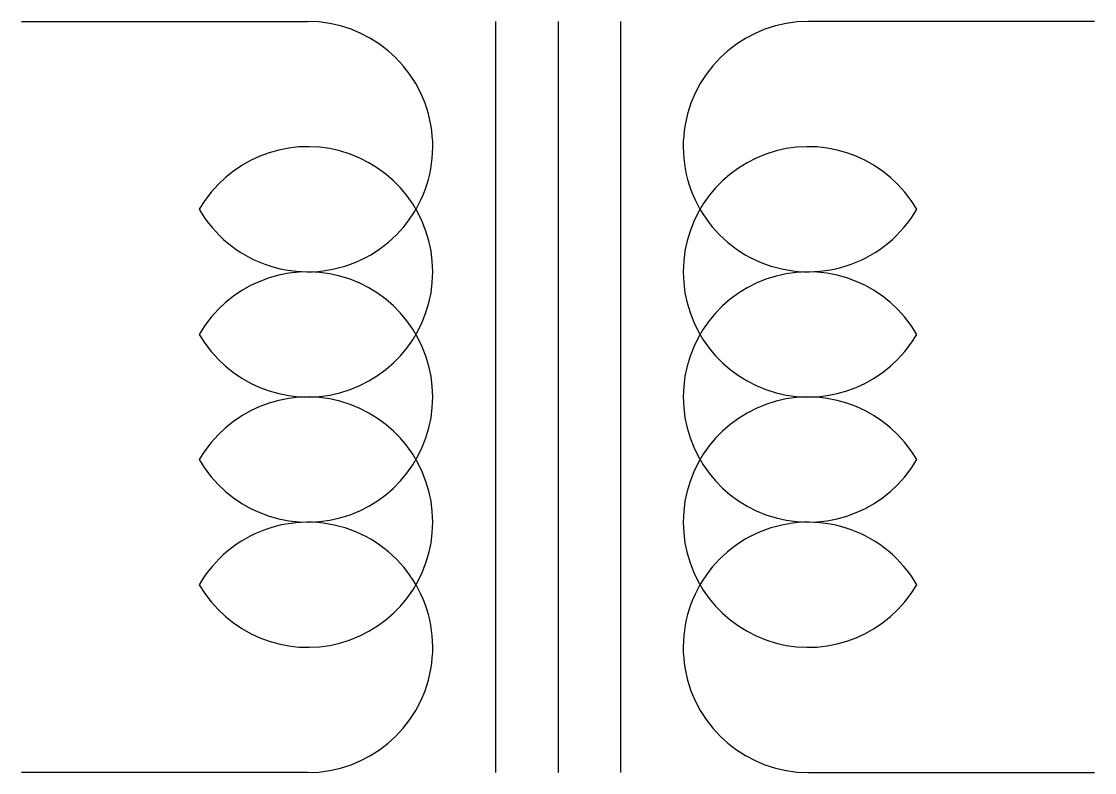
# Model space of a CAD drawing. Header units: millimetres. Extents: x -10 to 10, y -7 to 7.
import ezdxf

# ---------------------------------------------------------------- set-up
doc = ezdxf.new("R2010")
doc.units = ezdxf.units.MM
doc.layers.add('OBJECT', color=7, linetype='Continuous', true_color=0xffffff)

msp = doc.modelspace()

# ---------------------------------------------------------------- linework, layer by layer
at = {"layer": 'OBJECT'}
for p, q in [((-10, 7), (-4.667, 7)), ((-1.167, 7), (-1.167, -7)), ((0, 7), (0, -7)), ((1.167, 7), (1.167, -7)), ((10, 7), (4.667, 7)), ((-4.667, -7), (-10, -7)), ((4.667, -7), (10, -7))]:
    msp.add_line(p, q, dxfattribs=at)
for centre, start, end in [((-4.667, 4.667), 210, 90), ((4.667, 4.667), 90, 330), ((-4.667, 2.333), 210, 150), ((4.667, 2.333), 30, 330), ((-4.667, 0), 210, 150), ((4.667, 0), 30, 330), ((-4.667, -2.333), 210, 150), ((4.667, -2.333), 30, 330), ((-4.667, -4.667), 270, 150), ((4.667, -4.667), 30, 270)]:
    msp.add_arc(centre, 2.333, start, end, dxfattribs=at)

doc.saveas('drawing.dxf')
